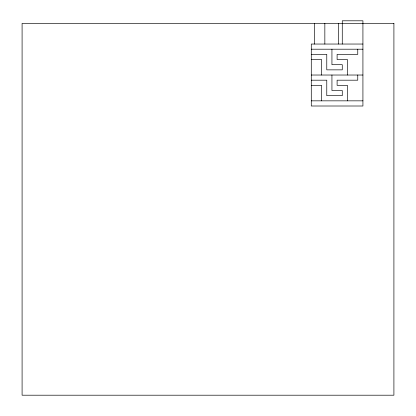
<?xml version="1.0" encoding="UTF-8"?>
<svg xmlns="http://www.w3.org/2000/svg" width="416" height="416" viewBox="0 0 416 416"><rect width="100%" height="100%" fill="white"/><g stroke="black" fill="none" stroke-linecap="round" stroke-linejoin="round"><path stroke-width="0.62" d="M362.924 44.039L311.282 44.039L311.282 106.007L362.924 106.007L362.924 20.8L342.269 20.8L342.269 44.039M311.282 49.202L362.924 49.202M311.282 54.366L326.773 54.366L326.773 69.857L342.269 69.857L342.269 64.693L331.937 64.693L331.937 49.202M311.282 59.53L321.61 59.53L321.61 75.026M311.282 75.026L362.924 75.026M311.282 80.189L326.773 80.189L326.773 95.68L342.269 95.68L342.269 90.516L331.937 90.516L331.937 75.026M311.282 85.353L321.61 85.353L321.61 100.844M311.282 100.844L362.924 100.844M357.76 49.202L357.76 54.366L337.106 54.366L337.106 59.53L347.433 59.53L347.433 75.026M357.76 75.026L357.76 80.189L337.106 80.189L337.106 85.353L347.433 85.353L347.433 100.844M338.442 23.384L338.442 44.039M324.844 23.384L324.844 44.039M314.517 23.384L314.517 44.039M393.91 23.384L22.09 23.384L22.09 395.2L393.91 395.2L393.91 23.384"/></g></svg>
